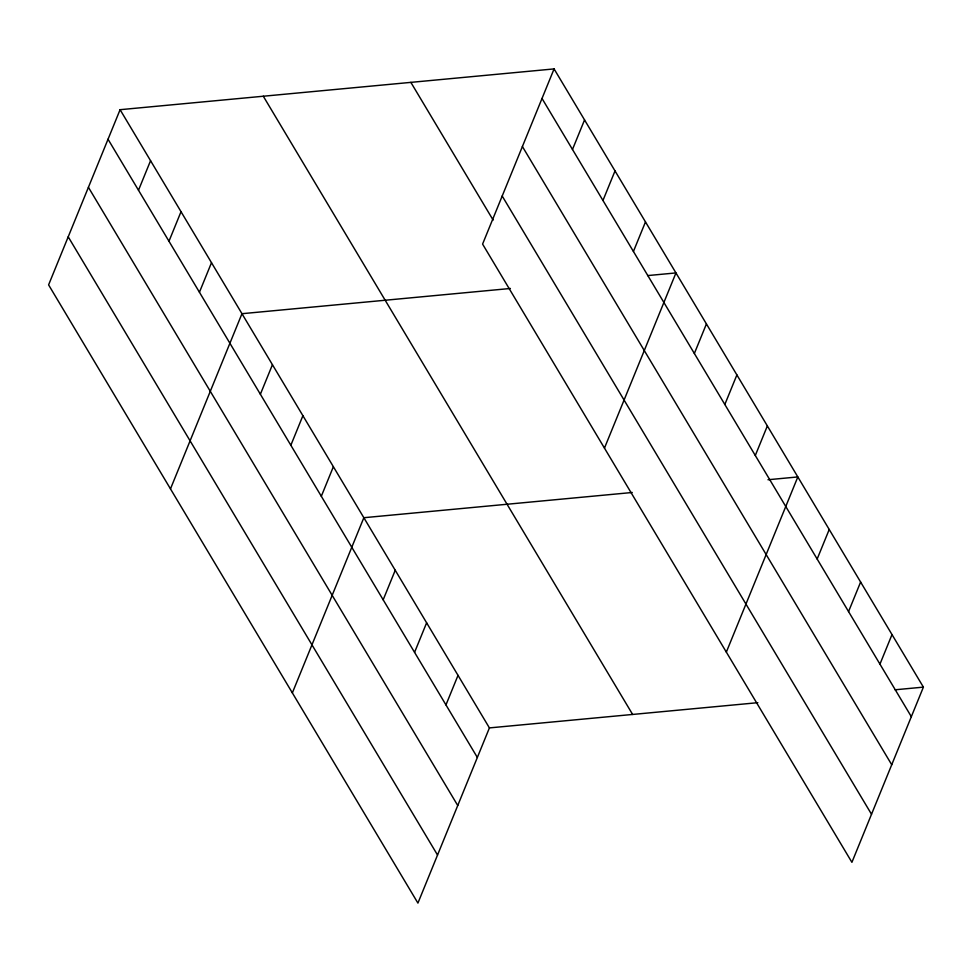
<?xml version="1.0" encoding="UTF-8"?>
<svg xmlns="http://www.w3.org/2000/svg" width="972" height="972" viewBox="0 0 972 972"><rect width="100%" height="100%" fill="white"/><g stroke="black" fill="none" stroke-linecap="round" stroke-linejoin="round"><path stroke-width="1.46" d="M120.091 109.69L48.6 284.869L417.924 903.085L489.414 727.907L120.091 109.69L554.076 68.915L923.4 687.131L851.909 862.31L482.586 244.094L554.076 68.915M138.498 190.245L150.563 160.696M168.97 241.25L181.023 211.689M199.442 292.244L211.495 262.695M170.477 488.88L241.967 313.701L510.385 288.477M260.375 394.255L272.439 364.707M290.847 445.261L302.9 415.7M321.319 496.267L333.372 466.706M292.353 692.89L363.844 517.712L632.262 492.488M383.175 599.809L395.24 570.26M572.484 149.469L584.549 119.921M414.57 652.358L426.623 622.809M602.956 200.475L615.021 170.914M445.966 704.907L458.019 675.358M633.428 251.469L645.481 221.92M604.463 448.104L675.953 272.925L647.607 275.586M694.36 353.48L706.425 323.931M724.833 404.486L736.898 374.925M755.305 455.479L767.358 425.93M726.339 652.115L797.83 476.936L767.989 479.743M817.16 559.034L829.225 529.485M848.556 611.582L860.621 582.034M879.952 664.131L892.004 634.582M489.414 727.907L757.832 702.683M895.054 689.792L923.4 687.131M542.012 98.464L911.335 716.68M522.401 146.529L891.725 764.733M502.196 196.04L871.519 814.257M410.864 82.365L493.132 220.073M263.303 96.228L632.626 714.444M108.026 139.239L477.349 757.455M88.416 187.304L457.739 805.509M68.21 236.816L437.534 855.032"/></g></svg>
